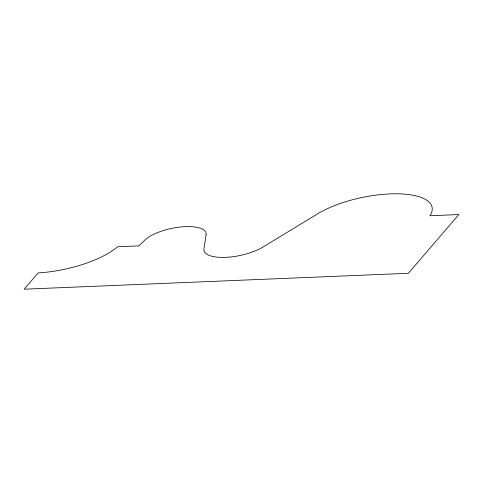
<?xml version="1.0" encoding="UTF-8"?>
<svg xmlns="http://www.w3.org/2000/svg" width="483" height="483" viewBox="0 0 483 483"><rect width="100%" height="100%" fill="white"/><g stroke="black" fill="none" stroke-linecap="round" stroke-linejoin="round"><path stroke-width="0.72" d="M206.108 234.768L203.935 248.842A34.347 12.31 -11.9 0 0 224.794 257.373A34.347 12.31 -11.9 0 0 262.939 247.067L317.554 213.872A66.696 23.902 -11.9 0 1 397.696 193.81A66.696 23.902 -11.9 0 1 429.973 215.75L458.85 214.555L408.364 273.281L24.15 289.19L38.139 272.913A67.801 24.295 -11.9 0 0 117.556 246.765L138.724 245.889L143.723 241.295A32.838 11.767 -11.9 0 1 180.557 226.992A32.838 11.767 -11.9 0 1 206.108 234.768"/></g></svg>
